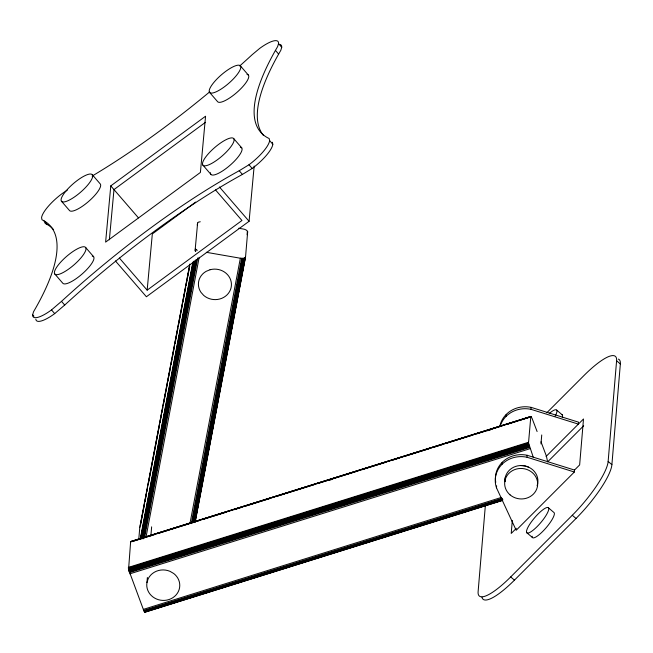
<?xml version="1.0" encoding="UTF-8"?>
<svg xmlns="http://www.w3.org/2000/svg" width="653" height="653" viewBox="0 0 653 653"><rect width="100%" height="100%" fill="white"/><g stroke="black" fill="none" stroke-linecap="round" stroke-linejoin="round"><path stroke-width="0.98" d="M504.949 481.71L505.185 477.735M145.186 611.894L144.574 611.967L143.334 609.396L128.559 569.53L130.641 541.598L530.824 416.451L532.04 418.271L537.101 431.527M138.763 539.549L139.791 527.355L189.819 264.065M146.958 582.533L148.198 578.738A16.521 15.239 4.8 0 1 170.025 571.351L173.698 573.489A16.521 15.239 4.8 0 1 169.119 599.503A16.521 15.239 4.8 0 1 146.958 582.533L147.382 577.472M150.867 535.966L151.635 526.849M195.1 250.434L197.614 223.024L198.373 222.159L200.259 221.767M195.312 521.437L245.528 257.151L247.667 231.733C246.344 228.509 241.479 229.113 238.818 228.207M485.31 506.075L478.118 591.651A50.836 12.048 -49.5 0 0 510.695 576.934L572.281 515.266A50.836 12.048 -49.5 0 0 608.139 461.451L616.595 360.766A50.836 12.048 -49.5 0 0 584.019 375.483L546.781 412.778M546.055 456.48L583.504 418.973L579.644 464.92L574.509 470.054L574.346 472.013L516.18 530.26L496.476 487.799L496.647 485.848M502.067 464.259L502.23 462.308M506.091 416.369L506.255 414.41M512.303 520.465L511.217 533.444L516.343 528.31M496.476 487.799A26.177 24.153 4.8 0 1 527.004 457.239L527.167 455.28L574.509 470.054M531.02 409.341L531.183 407.382L578.534 422.165L578.37 424.115L531.02 409.341A26.177 24.153 4.8 0 0 500.092 426.531M533.215 457.1L528.514 442.93L530.824 416.451M540.986 443.934L541.737 434.963M481.955 597.12A50.836 12.048 -49.5 0 0 514.45 580.142L576.036 518.466A50.836 12.048 -49.5 0 0 611.894 464.658L620.35 363.974A50.836 12.048 -49.5 0 0 618.375 359.101M110.781 185.885L105.615 242.116L200.398 172.449L205.564 116.218L110.781 185.885L138.444 217.865M109.361 239.79L113.981 189.582L205.491 122.315M215.498 189.909L241.945 220.494L147.162 290.161L152.329 233.929L195.639 202.095M115.41 260.922L146.403 296.756L249.087 221.285L254.164 166.05M197.239 225.024L197.614 223.024M140.191 525.877L189.648 265.591M140.428 525.673L143.276 510.654M143.66 508.654L144.607 503.651M144.99 501.643L146.509 493.635M146.892 491.636L147.268 489.636M148.223 484.624L151.08 469.613M151.455 467.605L152.41 462.602M152.786 460.602L155.071 448.587M155.455 446.587L158.304 431.568M158.687 429.568L159.634 424.564M160.018 422.556L161.536 414.549M161.92 412.549L162.866 407.545M163.25 405.537L166.107 390.527M166.482 388.519L167.437 383.515M167.813 381.515L170.098 369.5M171.045 364.496L172 359.493M172.384 357.485L174.661 345.478M175.045 343.47L177.894 328.459M178.277 326.451L181.134 311.44M181.51 309.432L182.465 304.429M182.84 302.429L185.697 287.41M186.081 285.41L187.027 280.406M187.411 278.398L189.688 266.383M140.322 538.749L192.823 262.449M140.444 539.288L193.141 261.984M195.231 250.972L195.484 248.434M140.828 538.57L193.517 261.265M195.418 251.25L195.614 248.973M141.097 538.847L193.786 261.543M195.688 251.527L195.802 249.25M141.636 538.121L194.137 261.82M142.052 538.39L194.741 261.086M142.525 538.643L195.41 260.335M143.056 538.88L196.129 259.576M143.823 538.096L196.708 259.788M144.631 537.28L197.704 257.976M145.921 537.574L199.181 257.266M189.958 523.526L240.361 258.229L243.953 258.278L245.528 257.151M191.443 522.678L241.667 258.392M192.072 522.71L242.287 258.417M247.161 233.203L247.536 231.195M247.095 234.737L247.667 231.733M192.668 522.694L242.883 258.408M193.223 522.645L243.447 258.359M193.729 522.563L243.953 258.278M194.178 522.449L244.393 258.155M194.561 522.302L244.777 258.008M194.872 522.122L245.087 257.829M195.1 521.918L245.316 257.625M33.932 316.207L32.65 314.73L33.556 311.726L35.744 307.938A308.183 85.159 -40.9 0 0 43.767 220.681L42.004 219.792L41.563 217.776A25.418 7.02 -40.9 0 1 62.198 193.566L67.283 190.137M239.675 66.018A306.967 84.825 -40.9 0 0 252.107 54.746L259.674 48.42A25.418 7.02 -40.9 0 1 278.529 43.604L277.623 46.608L275.435 50.395A308.183 85.159 -40.9 0 0 267.412 137.661L269.175 138.542L269.616 140.558L272.807 144.256A25.418 7.02 -40.9 0 1 252.172 168.466L242.418 174.424A308.183 85.159 -40.9 0 0 64.696 305.057L54.705 313.611A25.418 7.02 -40.9 0 1 35.842 319.219M279.525 44.396A25.418 7.02 -40.9 0 1 281.721 47.302L280.823 50.305L278.635 54.093A308.183 85.159 -40.9 0 0 263.559 135.579M139.791 527.355L140.003 526.881M547.638 461.859L583.66 425.789M269.616 140.558A25.418 7.02 -40.9 0 1 248.973 164.768L239.218 170.727A308.183 85.159 -40.9 0 0 61.496 301.36L51.505 309.914A25.418 7.02 -40.9 0 1 32.65 314.73M130.551 541.655L530.938 416.483M531.077 416.59L130.641 541.598M130.445 542.006L530.628 416.859M132.028 541.623L155.398 534.317M159.291 533.101L170.009 529.746M171.951 529.142L199.214 520.612M203.107 519.396L211.874 516.654M213.825 516.05L226.477 512.091M234.272 509.65L241.088 507.52M244.981 506.304L270.293 498.386M276.137 496.558L284.904 493.815M286.847 493.211L314.109 484.681M318.003 483.465L343.323 475.547M345.266 474.943L357.926 470.984M361.819 469.76L385.188 462.455M392.975 460.022L399.791 457.892M403.693 456.667L429.005 448.75M434.849 446.93L443.607 444.187M445.558 443.575L472.821 435.053M476.714 433.837L502.035 425.919M507.871 424.091L516.637 421.348M518.58 420.744L531.24 416.785M328.9 480.388L331.814 479.473M487.603 430.751L490.525 429.837M128.315 567.424L528.497 442.277M128.331 568.077L528.514 442.93M128.38 568.51L528.563 443.363M128.461 568.992L528.644 443.852M128.559 569.53L528.742 444.383M128.69 570.11L528.873 444.962M128.845 570.714L529.028 445.566M129.016 571.334L529.199 446.195M129.204 571.971L529.387 446.823M129.408 572.608L529.591 447.46M129.841 573.824L530.024 448.676M143.334 609.396L501.651 497.349M143.782 610.482L502.092 498.435M143.995 610.955L502.312 498.9M144.199 611.363L502.516 499.308M144.395 611.706L502.712 499.651M144.574 611.967L502.892 499.92M144.737 612.163L502.084 500.418M144.876 612.269L502.426 500.5M520.645 465.532L524.939 465.924A16.521 15.239 4.8 0 1 537.101 485.742M206.332 252.303L240.361 258.229M527.004 457.239L574.346 472.013M528.579 467.124L524.49 465.834A16.521 15.239 4.8 0 0 504.916 481.277M53.424 229.472A308.183 85.159 -40.9 0 0 46.959 224.371L45.204 223.481L44.91 222.142M197.312 250.328L196.071 249.528M616.595 360.766L620.35 363.974M556.707 410.125L562.339 414.941M608.139 461.451L611.894 464.658M572.281 515.266L576.036 518.466M548.496 507.871A16.521 3.918 -49.5 0 1 534.227 529.297A16.521 3.918 -49.5 0 1 530.13 523.657A16.521 3.918 -49.5 0 1 548.496 507.871L554.136 512.687A16.521 3.918 -49.5 0 1 544.178 529.934A16.521 3.918 -49.5 0 1 532.13 536.219M526.742 532.677L532.375 537.484M510.695 576.934L514.45 580.142M278.529 43.604L281.721 47.302M275.435 50.395L278.635 54.093M240.435 65.92A20.333 5.616 -40.9 0 1 220.216 89.641A20.333 5.616 -40.9 0 1 214.331 81.87A20.333 5.616 -40.9 0 1 240.435 65.92L248.426 75.152M209.548 92.367L217.539 101.607A20.333 5.616 -40.9 0 0 238.369 91.102A20.333 5.616 -40.9 0 0 247.022 74.442M233.75 138.64A20.333 5.616 -40.9 0 1 213.531 162.36A20.333 5.616 -40.9 0 1 207.646 154.581A20.333 5.616 -40.9 0 1 233.75 138.64L241.741 147.872M248.973 164.768L252.172 168.466M239.218 170.727L242.418 174.424M202.863 165.087L210.854 174.318M219.416 186.97L249.087 221.285M92.334 174.775A20.333 5.616 -40.9 0 1 72.116 198.496A20.333 5.616 -40.9 0 1 66.222 190.725A20.333 5.616 -40.9 0 1 92.334 174.775L100.325 184.015A20.333 5.616 -40.9 0 1 88.277 201.728A20.333 5.616 -40.9 0 1 69.438 210.462L61.447 201.222M119.385 258.049L147.162 290.161M85.649 247.495A20.333 5.616 -40.9 0 1 65.431 271.215A20.333 5.616 -40.9 0 1 59.537 263.445A20.333 5.616 -40.9 0 1 85.649 247.495L93.64 256.735M43.767 220.681L46.959 224.371M54.762 273.942L62.753 283.182A20.333 5.616 -40.9 0 0 83.584 272.676A20.333 5.616 -40.9 0 0 92.236 256.025M61.496 301.36L64.696 305.057M51.505 309.914L54.705 313.611M541.01 441.82L546.414 456.145L547.508 461.328M272.366 142.24L272.807 144.256M561.36 414.516A16.521 3.918 -49.5 0 1 562.323 417.479M495.741 482.322A26.177 24.153 4.8 0 1 527.167 455.28M500.035 425.446A26.177 24.153 4.8 0 1 531.183 407.382M549.222 413.512A16.521 3.918 -49.5 0 1 555.189 416.059M209.686 91.861A306.967 84.825 -40.9 0 1 92.138 176.057M240.337 147.162A20.333 5.616 -40.9 0 1 229.701 165.584A20.333 5.616 -40.9 0 1 210.503 172.71M210.046 269.738L206.128 271.346A16.521 15.239 4.8 0 0 200.944 292.315L203.695 295.409A16.521 15.239 4.8 0 0 231.023 287.957A16.521 15.239 4.8 0 0 210.046 269.738M510.042 494.843A16.521 15.239 4.8 0 0 537.297 487.162A16.521 15.239 4.8 0 0 516.156 469.115A16.521 15.239 4.8 0 0 510.042 494.843"/></g></svg>
